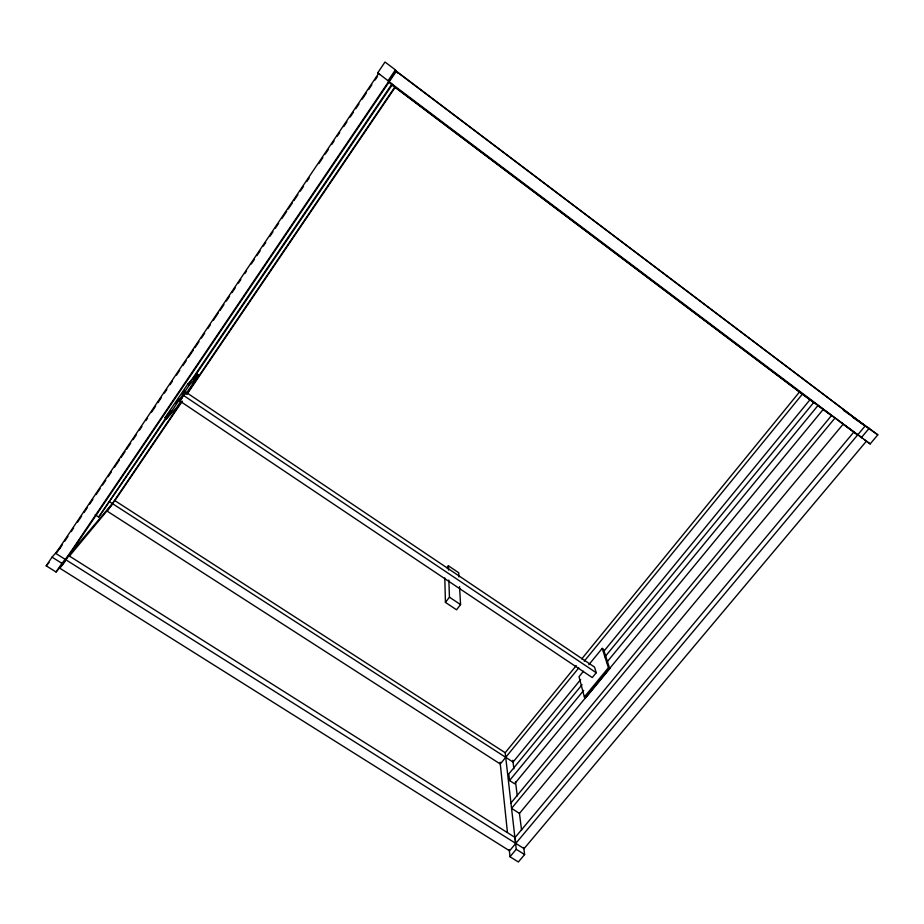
<?xml version="1.0" encoding="UTF-8"?>
<svg xmlns="http://www.w3.org/2000/svg" width="924" height="924" viewBox="0 0 924 924"><rect width="100%" height="100%" fill="white"/><g stroke="black" fill="none" stroke-linecap="round" stroke-linejoin="round"><path stroke-width="1.39" d="M65.315 560.995L56.052 572.002L46.2 565.823L52.044 557.137L60.487 547.528M379.672 74.578L377.743 72.823L385.008 62.012L395.391 69.866L397.62 73.019M866.4 441.175L524.07 848.636L55.729 553.395L378.574 73.527M59.101 549.561L62.324 544.779M64.726 541.198L67.949 536.417M71.16 531.647L73.574 528.054M77.593 522.083L81.612 516.112M84.026 512.52L87.249 507.75M89.663 504.158L92.874 499.376M96.084 494.606L100.115 488.623M102.518 485.042L105.74 480.261M108.154 476.68L111.365 471.898M114.588 467.117L119.404 459.956M121.021 457.565L125.04 451.593M126.646 449.203L130.665 443.22M133.079 439.639L136.29 434.858M139.512 430.087L141.915 426.495M145.946 420.524L147.551 418.133M151.571 412.162L155.59 406.19M158.004 402.598L161.215 397.817M164.437 393.047L166.851 389.454M170.062 384.684L172.476 381.092M176.496 375.121L179.706 370.339M182.929 365.558L186.14 360.787M188.554 357.195L193.382 350.034M194.987 347.643L199.007 341.661M201.42 338.08L204.631 333.298M207.854 328.528L210.268 324.936M213.479 320.154L218.307 312.993M219.912 310.603L223.931 304.631M226.345 301.039L229.568 296.269M231.97 292.677L235.193 287.895M238.404 283.125L240.817 279.533M244.837 273.562L246.442 271.171M251.27 263.998L254.493 259.228M256.895 255.636L260.118 250.866M263.328 246.084L265.742 242.492M269.762 236.521L272.984 231.739M275.398 228.159L278.609 223.377M281.82 218.595L286.648 211.434M288.253 209.043L292.273 203.072M293.89 200.681L297.909 194.71M300.323 191.118L303.534 186.336M306.756 181.566L309.159 177.974M318.815 163.64L322.834 157.669M325.248 154.077L328.459 149.307M331.681 144.525L334.084 140.933M337.306 136.163L339.72 132.571M343.74 126.6L346.95 121.818M350.173 117.036L353.384 112.266M355.798 108.674L359.009 103.904M362.231 99.122L366.251 93.151M368.664 89.559L371.875 84.777M375.098 80.007L377.512 76.415M56.052 572.002L61.908 563.351L114.865 500.623L182.109 401.49M395.391 69.866L388.115 80.631L395.16 87.341L186.96 394.317M59.702 568.144L395.876 70.859L865.211 425.895L509.574 850.808L59.702 568.144L63.028 564.194M63.744 563.132L65.188 560.995M66.62 558.87L68.064 556.745M389.905 80.758L396.246 71.379L395.876 70.859M180.584 401.721L176.657 407.519L166.539 418.722L165.038 417.717L187.826 384.038L197.205 374.081L198.66 375.063L186.082 393.612M95.207 514.818L98.718 517.082L165.893 417.856M169.138 413.074L170.755 410.683M175.606 403.511L178.84 398.729M182.086 393.947L184.511 390.367M189.362 383.194L391.707 84.35L388.646 82.04M166.101 418.664L98.718 517.082M192.746 379.314L392.192 84.812L391.707 84.35M166.539 418.722L189.339 385.054L198.66 375.063M194.063 378.724L197.205 374.081M179.579 400.831L186.082 392.296L594.548 667.105L596.211 672.741L592.261 677.558L179.579 400.831L182.375 397.782M183.864 395.588L186.082 392.296M181.97 400.935L107.219 511.168L500.277 763.998L578.747 667.925M186.833 393.774L394.837 87.029M111.943 504.931L69.023 556.595M446.869 567.763L448.371 565.8L458.754 572.788L458.985 576.946M459.54 586.625L460.568 604.608L456.537 609.794L445.426 602.39L449.445 597.181L448.856 580.064M523.712 847.424L524.613 854.561L518.352 861.988L509.99 856.744L516.239 849.295L505.197 752.737L576.264 665.615M581.727 658.916L799.503 391.972L861.514 437.41L869.149 428.309L877.8 434.846L870.165 443.924L864.414 439.72M584.234 661.226L802.413 394.109M583.471 671.263L579.013 676.715L584.349 696.95L585.631 697.805L609.725 668.583L603.453 649.226L602.205 648.382L588.831 664.726M580.653 679.579L513.039 762.069L109.956 502.021M603.488 651.709L809.955 399.78L391.533 84.534M582.051 684.719L508.778 773.977L509.54 780.537L514.599 783.771L823.169 409.447L817.959 405.521L606.56 662.577M604.954 656.825L813.767 402.448M509.54 780.537L583.679 690.401M584.349 696.95L608.431 667.706L602.205 648.382M510.937 803.002L831.565 415.465M835.019 417.994L511.561 808.361L519.461 813.397L843.173 424.139M515.765 843.404L515.095 837.479L853.972 431.889M46.2 565.823L49.007 562.612M55.729 553.395L58.258 550.519M165.038 417.717L168.734 413.652M52.044 557.137L61.908 563.351M516.239 849.295L524.613 854.561M515.095 837.479L68.78 555.671L389.281 81.693L377.743 72.823M114.865 500.623L505.197 752.737M449.445 597.181L460.568 604.608M183.333 395.299L596.211 672.741M187.826 384.038L189.339 385.054M608.431 667.706L609.725 668.583M843.393 410.302L869.149 428.309M865.211 425.895L397.401 72.257M853.21 417.636L877.8 434.846M809.285 399.295L815.026 403.499M823.065 409.401L832.258 416.135M840.297 422.025L857.645 434.927L388.669 81.52L389.108 81.936M857.83 434.719L870.165 443.924M860.348 436.694L862.473 438.299M391.892 84.869L799.503 391.972M512.82 760.29L513.894 768.86M515.5 781.716L517.29 796.003M519.427 813.143L521.575 830.283M500.092 762.219L507.438 832.397M509.239 849.583L509.99 856.744M448.371 565.8L448.521 570.085M444.802 577.904L445.426 602.39"/></g></svg>
